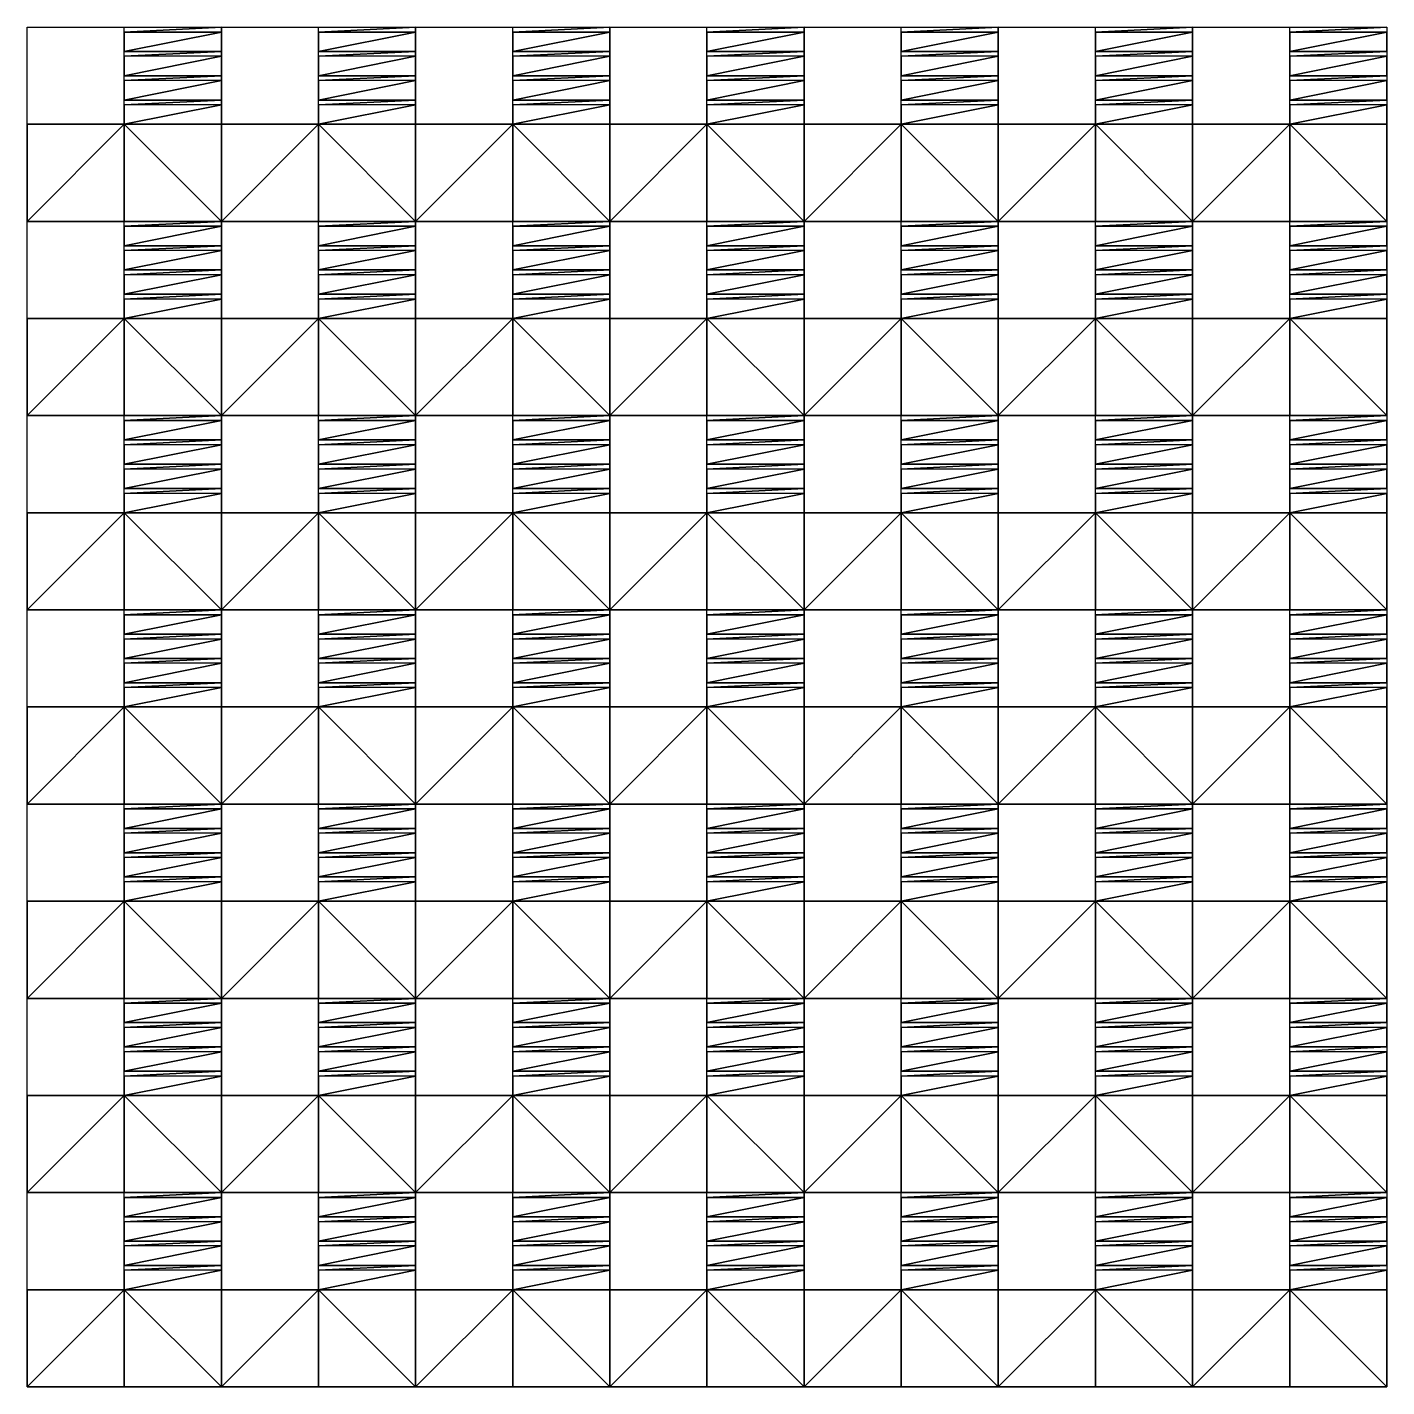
# Model space of a CAD drawing. Extents: x 0.3 to 11.6, y 0.3 to 3.6.
# Drawn here: x 3.391 to 6.191, y 0.621 to 3.421 of the extents above; entities that cross this region are included whole.
import ezdxf

# ---------------------------------------------------------------- set-up
doc = ezdxf.new("R2010")
doc.units = 0
doc.header["$MEASUREMENT"] = 0
doc.layers.get('0').update_dxf_attribs({"color": 13, "linetype": 'CONTINUOUS'})

# ---------------------------------------------------------------- blocks, each defined once
blk = doc.blocks.new('MODULE')
for p, q in [((0, 0.2), (0, 0.4)), ((0, 0.4), (0.2, 0.4)), ((0.2, 0.4), (0.4, 0.4)), ((0.2, 0.39), (0.2, 0.4)), ((0.4, 0.4), (0.4, 0.39)), ((0.2, 0.35, 0.04), (0.2, 0.39)), ((0.2, 0.39), (0.4, 0.39)), ((0.2, 0.35), (0.2, 0.39)), ((0.4, 0.35, 0.04), (0.4, 0.39)), ((0.4, 0.39), (0.4, 0.35)), ((0.4, 0.35), (0.2, 0.35)), ((0.2, 0.35), (0.2, 0.35, 0.04)), ((0.2, 0.35, 0.04), (0.4, 0.35, 0.04)), ((0.2, 0.34), (0.2, 0.35)), ((0.4, 0.34), (0.2, 0.34)), ((0.2, 0.3, 0.04), (0.2, 0.34)), ((0.2, 0.3), (0.2, 0.34)), ((0.4, 0.35), (0.4, 0.35, 0.04)), ((0.4, 0.35), (0.4, 0.34)), ((0.4, 0.3, 0.04), (0.4, 0.34)), ((0.4, 0.34), (0.4, 0.3)), ((0.4, 0.3), (0.2, 0.3)), ((0.2, 0.3, 0.04), (0.4, 0.3, 0.04)), ((0.2, 0.3), (0.2, 0.3, 0.04)), ((0.2, 0.29), (0.2, 0.3)), ((0.4, 0.29), (0.2, 0.29)), ((0.2, 0.25, 0.04), (0.2, 0.29)), ((0.2, 0.25), (0.2, 0.29)), ((0.4, 0.3), (0.4, 0.3, 0.04)), ((0.4, 0.3), (0.4, 0.29)), ((0.4, 0.25, 0.04), (0.4, 0.29)), ((0.4, 0.29), (0.4, 0.25)), ((0.4, 0.25), (0.2, 0.25)), ((0.2, 0.25, 0.04), (0.4, 0.25, 0.04)), ((0.2, 0.25), (0.2, 0.25, 0.04)), ((0.2, 0.24), (0.2, 0.25)), ((0.2, 0.2), (0.2, 0.24)), ((0.4, 0.24), (0.2, 0.24)), ((0.2, 0.2, 0.04), (0.2, 0.24)), ((0.4, 0.25), (0.4, 0.25, 0.04)), ((0.4, 0.25), (0.4, 0.24)), ((0.4, 0.2, 0.04), (0.4, 0.24)), ((0.4, 0.24), (0.4, 0.2)), ((0, 0), (0, 0.2)), ((0.2, 0.2), (0, 0.2)), ((0, 0, 0.05), (0, 0.2, 0.05)), ((0.2, 0.2, 0.05), (0, 0.2, 0.05)), ((0, 0.2), (0, 0.2, 0.05)), ((0.2, 0), (0.2, 0.2)), ((0.4, 0.2), (0.2, 0.2)), ((0.2, 0, 0.05), (0.2, 0.2, 0.05)), ((0.4, 0.2, 0.05), (0.2, 0.2, 0.05)), ((0.2, 0.2), (0.2, 0.2, 0.04)), ((0.2, 0.2, 0.04), (0.4, 0.2, 0.04)), ((0.2, 0.2, 0.04), (0.2, 0.2, 0.05)), ((0.4, 0.2), (0.4, 0)), ((0.4, 0.2, 0.05), (0.4, 0, 0.05)), ((0.4, 0.2), (0.4, 0.2, 0.04)), ((0.4, 0.2, 0.04), (0.4, 0.2, 0.05)), ((0.2, 0), (0, 0)), ((0.2, 0, 0.05), (0, 0, 0.05)), ((0, 0), (0, 0, 0.05)), ((0.4, 0), (0.2, 0)), ((0.4, 0, 0.05), (0.2, 0, 0.05)), ((0.2, 0), (0.2, 0, 0.05)), ((0.4, 0), (0.4, 0, 0.05))]:
    blk.add_line(p, q)
at = {"color": 171}
mesh = blk.add_polyface(dxfattribs=at)
corners = [(0.4, 0.4), (0.2, 0.39), (0.2, 0.4), (0.4, 0.39)]
mesh.append_faces([[corners[k] for k in face] for face in [(0, 1, 2), (1, 0, 3)]], dxfattribs={"vtx0": -1, "color": 171})
at = {"color": 19}
mesh = blk.add_polyface(dxfattribs=at)
corners = [(0.2, 0.35, 0.04), (0.4, 0.39), (0.2, 0.39), (0.4, 0.35, 0.04)]
mesh.append_faces([[corners[k] for k in face] for face in [(0, 1, 2), (1, 0, 3)]], dxfattribs={"vtx0": -1, "color": 19})
mesh = blk.add_polyface()
corners = [(0.2, 0.39), (0.2, 0.35), (0.2, 0.35, 0.04)]
mesh.append_faces([[corners[k] for k in face] for face in [(0, 1, 2)]])
mesh = blk.add_polyface()
corners = [(0.4, 0.39), (0.4, 0.35), (0.4, 0.35, 0.04)]
mesh.append_faces([[corners[k] for k in face] for face in [(0, 1, 2)]])
at = {"color": 171}
mesh = blk.add_polyface(dxfattribs=at)
corners = [(0.4, 0.35), (0.2, 0.34), (0.2, 0.35), (0.4, 0.34)]
mesh.append_faces([[corners[k] for k in face] for face in [(0, 1, 2), (1, 0, 3)]], dxfattribs={"vtx0": -1, "color": 171})
at = {"color": 19}
mesh = blk.add_polyface(dxfattribs=at)
corners = [(0.2, 0.3, 0.04), (0.4, 0.34), (0.2, 0.34), (0.4, 0.3, 0.04)]
mesh.append_faces([[corners[k] for k in face] for face in [(0, 1, 2), (1, 0, 3)]], dxfattribs={"vtx0": -1, "color": 19})
mesh = blk.add_polyface()
corners = [(0.2, 0.34), (0.2, 0.3), (0.2, 0.3, 0.04)]
mesh.append_faces([[corners[k] for k in face] for face in [(0, 1, 2)]])
mesh = blk.add_polyface()
corners = [(0.4, 0.34), (0.4, 0.3), (0.4, 0.3, 0.04)]
mesh.append_faces([[corners[k] for k in face] for face in [(0, 1, 2)]])
at = {"color": 171}
mesh = blk.add_polyface(dxfattribs=at)
corners = [(0.4, 0.3), (0.2, 0.29), (0.2, 0.3), (0.4, 0.29)]
mesh.append_faces([[corners[k] for k in face] for face in [(0, 1, 2), (1, 0, 3)]], dxfattribs={"vtx0": -1, "color": 171})
at = {"color": 19}
mesh = blk.add_polyface(dxfattribs=at)
corners = [(0.2, 0.25, 0.04), (0.4, 0.29), (0.2, 0.29), (0.4, 0.25, 0.04)]
mesh.append_faces([[corners[k] for k in face] for face in [(0, 1, 2), (1, 0, 3)]], dxfattribs={"vtx0": -1, "color": 19})
mesh = blk.add_polyface()
corners = [(0.2, 0.29), (0.2, 0.25), (0.2, 0.25, 0.04)]
mesh.append_faces([[corners[k] for k in face] for face in [(0, 1, 2)]])
mesh = blk.add_polyface()
corners = [(0.4, 0.29), (0.4, 0.25), (0.4, 0.25, 0.04)]
mesh.append_faces([[corners[k] for k in face] for face in [(0, 1, 2)]])
at = {"color": 171}
mesh = blk.add_polyface(dxfattribs=at)
corners = [(0.4, 0.25), (0.2, 0.24), (0.2, 0.25), (0.4, 0.24)]
mesh.append_faces([[corners[k] for k in face] for face in [(0, 1, 2), (1, 0, 3)]], dxfattribs={"vtx0": -1, "color": 171})
at = {"color": 19}
mesh = blk.add_polyface(dxfattribs=at)
corners = [(0.2, 0.2, 0.04), (0.4, 0.24), (0.2, 0.24), (0.4, 0.2, 0.04)]
mesh.append_faces([[corners[k] for k in face] for face in [(0, 1, 2), (1, 0, 3)]], dxfattribs={"vtx0": -1, "color": 19})
mesh = blk.add_polyface()
corners = [(0.2, 0.24), (0.2, 0.2), (0.2, 0.2, 0.04)]
mesh.append_faces([[corners[k] for k in face] for face in [(0, 1, 2)]])
mesh = blk.add_polyface()
corners = [(0.4, 0.24), (0.4, 0.2), (0.4, 0.2, 0.04)]
mesh.append_faces([[corners[k] for k in face] for face in [(0, 1, 2)]])
at = {"color": 140}
mesh = blk.add_polyface(dxfattribs=at)
corners = [(0.2, 0.2, 0.05), (0, 0, 0.05), (0, 0.2, 0.05), (0.2, 0, 0.05)]
mesh.append_faces([[corners[k] for k in face] for face in [(0, 1, 2), (1, 0, 3)]], dxfattribs={"vtx0": -1, "color": 140})
mesh = blk.add_polyface(dxfattribs=at)
corners = [(0, 0.2), (0, 0, 0.05), (0, 0), (0, 0.2, 0.05)]
mesh.append_faces([[corners[k] for k in face] for face in [(0, 1, 2), (1, 0, 3)]], dxfattribs={"vtx0": -1, "color": 140})
mesh = blk.add_polyface(dxfattribs=at)
corners = [(0.2, 0.2, 0.04), (0, 0.2), (0.2, 0.2), (0, 0.2, 0.05), (0.2, 0.2, 0.05)]
mesh.append_faces([[corners[k] for k in face] for face in [(0, 1, 2), (3, 0, 4)]], dxfattribs={"vtx0": -1, "color": 140})
mesh.append_faces([[corners[k] for k in face] for face in [(1, 0, 3)]], dxfattribs={"vtx0": -1, "vtx1": -1, "color": 140})
at = {"color": 19}
mesh = blk.add_polyface(dxfattribs=at)
corners = [(0.4, 0), (0.2, 0.2), (0.2, 0), (0.4, 0.2)]
mesh.append_faces([[corners[k] for k in face] for face in [(0, 1, 2), (1, 0, 3)]], dxfattribs={"vtx0": -1, "color": 19})
at = {"color": 140}
mesh = blk.add_polyface(dxfattribs=at)
corners = [(0.2, 0.2, 0.05), (0.2, 0), (0.2, 0, 0.05), (0.2, 0.2), (0.2, 0.2, 0.04)]
mesh.append_faces([[corners[k] for k in face] for face in [(0, 1, 2), (3, 0, 4)]], dxfattribs={"vtx0": -1, "color": 140})
mesh.append_faces([[corners[k] for k in face] for face in [(1, 0, 3)]], dxfattribs={"vtx0": -1, "vtx1": -1, "color": 140})
at = {"color": 19}
mesh = blk.add_polyface(dxfattribs=at)
corners = [(0.4, 0, 0.05), (0.2, 0.2, 0.05), (0.2, 0, 0.05), (0.4, 0.2, 0.05)]
mesh.append_faces([[corners[k] for k in face] for face in [(0, 1, 2), (1, 0, 3)]], dxfattribs={"vtx0": -1, "color": 19})
mesh = blk.add_polyface(dxfattribs=at)
corners = [(0.2, 0.2, 0.04), (0.4, 0.2), (0.2, 0.2), (0.4, 0.2, 0.04)]
mesh.append_faces([[corners[k] for k in face] for face in [(0, 1, 2), (1, 0, 3)]], dxfattribs={"vtx0": -1, "color": 19})
mesh = blk.add_polyface(dxfattribs=at)
corners = [(0.2, 0.2, 0.05), (0.4, 0.2, 0.04), (0.2, 0.2, 0.04), (0.4, 0.2, 0.05)]
mesh.append_faces([[corners[k] for k in face] for face in [(0, 1, 2), (1, 0, 3)]], dxfattribs={"vtx0": -1, "color": 19})
mesh = blk.add_polyface(dxfattribs=at)
corners = [(0.4, 0.2), (0.4, 0, 0.05), (0.4, 0), (0.4, 0.2, 0.05), (0.4, 0.2, 0.04)]
mesh.append_faces([[corners[k] for k in face] for face in [(0, 1, 2), (3, 0, 4)]], dxfattribs={"vtx0": -1, "color": 19})
mesh.append_faces([[corners[k] for k in face] for face in [(1, 0, 3)]], dxfattribs={"vtx0": -1, "vtx1": -1, "color": 19})
at = {"color": 140}
mesh = blk.add_polyface(dxfattribs=at)
corners = [(0, 0, 0.05), (0.2, 0), (0, 0), (0.2, 0, 0.05)]
mesh.append_faces([[corners[k] for k in face] for face in [(0, 1, 2), (1, 0, 3)]], dxfattribs={"vtx0": -1, "color": 140})
at = {"color": 19}
mesh = blk.add_polyface(dxfattribs=at)
corners = [(0.4, 0, 0.05), (0.2, 0), (0.4, 0), (0.2, 0, 0.05)]
mesh.append_faces([[corners[k] for k in face] for face in [(0, 1, 2), (1, 0, 3)]], dxfattribs={"vtx0": -1, "color": 19})

msp = doc.modelspace()

# ---------------------------------------------------------------- block references
for p in [(3.3907, 3.021), (3.7907, 3.021), (4.1907, 3.021), (4.5907, 3.021), (4.9907, 3.021), (5.3907, 3.021), (5.7907, 3.021), (3.3907, 2.621), (3.7907, 2.621), (4.1907, 2.621), (4.5907, 2.621), (4.9907, 2.621), (5.3907, 2.621), (5.7907, 2.621), (3.3907, 2.221), (3.7907, 2.221), (4.1907, 2.221), (4.5907, 2.221), (4.9907, 2.221), (5.3907, 2.221), (5.7907, 2.221), (3.3907, 1.821), (3.7907, 1.821), (4.1907, 1.821), (4.5907, 1.821), (4.9907, 1.821), (5.3907, 1.821), (5.7907, 1.821), (3.3907, 1.421), (3.7907, 1.421), (4.1907, 1.421), (4.5907, 1.421), (4.9907, 1.421), (5.3907, 1.421), (5.7907, 1.421), (3.3907, 1.021), (3.7907, 1.021), (4.1907, 1.021), (4.5907, 1.021), (4.9907, 1.021), (5.3907, 1.021), (5.7907, 1.021), (3.3907, 0.621), (3.7907, 0.621), (4.1907, 0.621), (4.5907, 0.621), (4.9907, 0.621), (5.3907, 0.621), (5.7907, 0.621)]:
    msp.add_blockref('MODULE', p)

doc.saveas('drawing.dxf')
